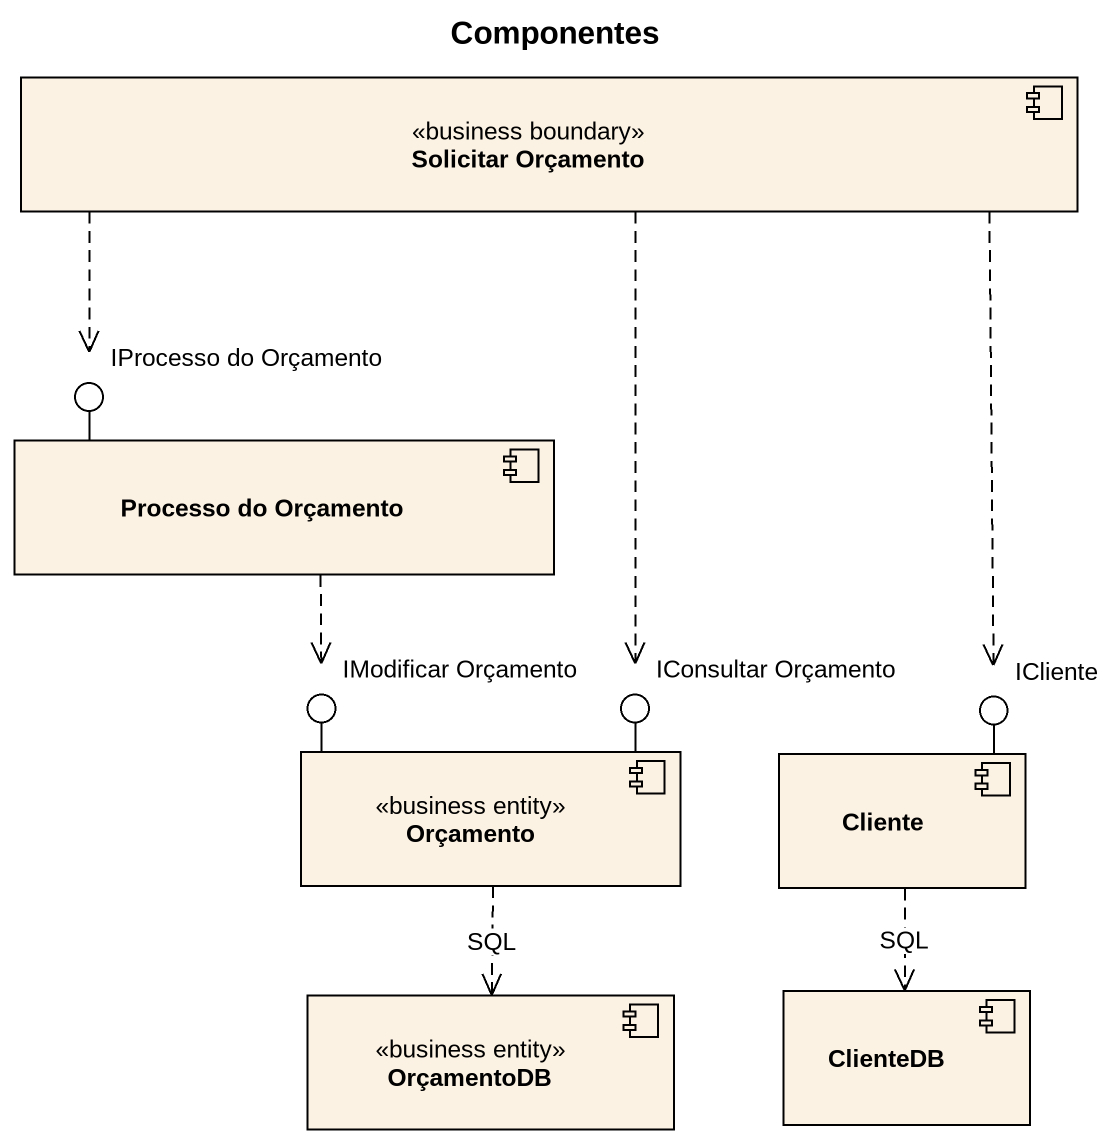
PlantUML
@startuml
title Componentes
component "Solicitar Orçamento" as Solicitar_Orçamento <<business boundary>>
() "IProcesso do Orçamento" as IProcesso_do_Orçamento
component "Processo do Orçamento" as Processo_do_Orçamento
() "IModificar Orçamento" as IModificar_Orçamento
() "IConsultar Orçamento" as IConsultar_Orçamento
() ICliente
component Orçamento <<business entity>>
component Cliente
component OrçamentoDB <<business entity>>
component ClienteDB
Processo_do_Orçamento -left- IProcesso_do_Orçamento
Orçamento -up- IModificar_Orçamento
Orçamento -up- IConsultar_Orçamento
Cliente -up- ICliente
Solicitar_Orçamento .left.> IProcesso_do_Orçamento
Solicitar_Orçamento ..> IConsultar_Orçamento
Solicitar_Orçamento ..> ICliente
Processo_do_Orçamento ..> IModificar_Orçamento
Orçamento ..> OrçamentoDB : SQL
Cliente ..> ClienteDB : SQL
@enduml
